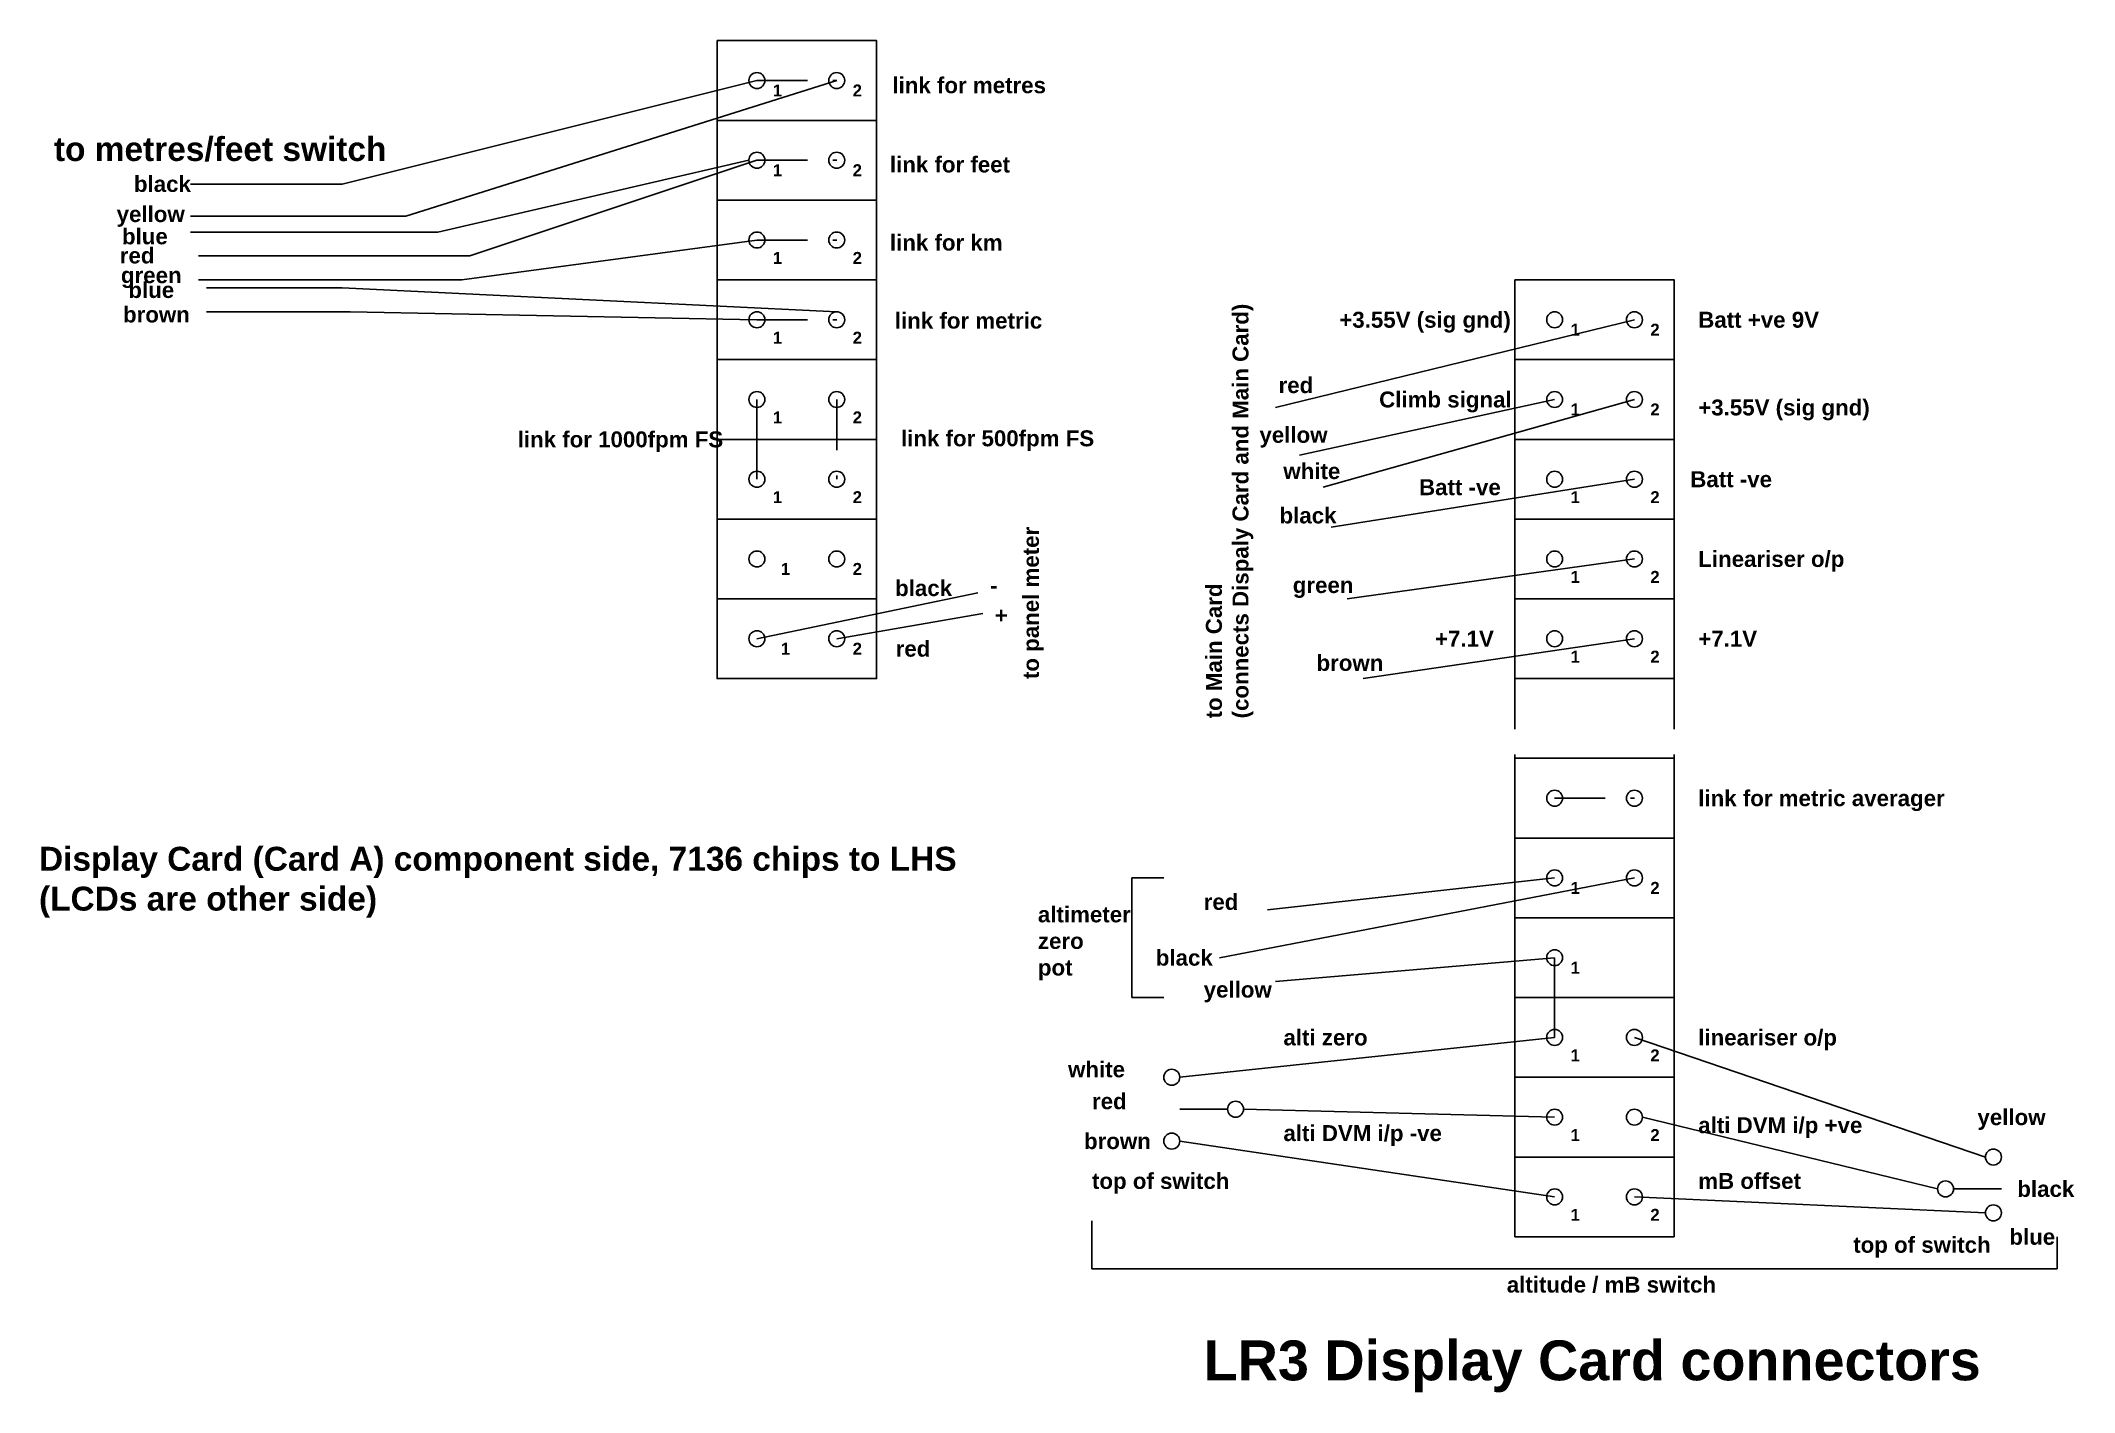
# Model space of a CAD drawing. Extents: x 35 to 290, y 20 to 190.
import ezdxf

# ---------------------------------------------------------------- set-up
doc = ezdxf.new("R2010")
doc.units = 0
doc.linetypes.add('HIDDEN', pattern=[9.525, 6.35, -3.175])
doc.layers.add('1', color=7, linetype='CONTINUOUS')
doc.styles.add('ARIALB', font='ARIALBD.TTF')

msp = doc.modelspace()

# ---------------------------------------------------------------- linework, layer by layer
at = {"layer": '1', "color": 7, "linetype": 'CONTINUOUS'}
for p, q in [((125, 185), (73, 172)), ((135, 185), (81, 168)), ((120, 180), (140, 180)), ((124, 175), (85, 166)), ((125, 175), (89, 163)), ((73, 172), (54, 172)), ((120, 170), (140, 170)), ((81, 168), (54, 168)), ((85, 166), (54, 166)), ((125, 165), (88, 160)), ((89, 163), (55, 163)), ((88, 160), (55, 160)), ((73, 159), (56, 159)), ((135, 156), (73, 159)), ((120, 160), (140, 160)), ((74, 156), (56, 156)), ((125, 155), (74, 156)), ((235, 155), (190, 144)), ((120, 150), (140, 150)), ((220, 150), (240, 150)), ((125, 145), (125, 135)), ((225, 145), (193, 138)), ((235, 145), (196, 134)), ((120, 140), (140, 140)), ((220, 140), (240, 140)), ((235, 135), (197, 129)), ((120, 130), (140, 130)), ((220, 130), (240, 130)), ((235, 125), (199, 120)), ((120, 120), (140, 120)), ((125, 115), (152.71, 120.77)), ((220, 120), (240, 120)), ((135, 115), (153.3, 118.17)), ((235, 115), (201, 110)), ((220, 110), (240, 110)), ((220, 90), (240, 90)), ((176, 85), (172, 85)), ((172, 85), (172, 70)), ((235, 85), (183, 75)), ((225, 85), (189, 81)), ((220, 80), (240, 80)), ((225, 75), (190, 72)), ((225, 75), (225, 65)), ((172, 70), (176, 70)), ((220, 70), (240, 70)), ((225, 65), (178, 60)), ((279, 50), (235, 65)), ((220, 60), (240, 60)), ((184, 56), (178, 56)), ((225, 55), (186, 56)), ((236, 55), (273, 46)), ((225, 45), (178, 52)), ((220, 50), (240, 50)), ((275, 46), (281, 46)), ((235, 45), (279, 43)), ((167, 42), (167, 36)), ((220, 40), (240, 40)), ((288, 36), (288, 40)), ((167, 36), (288, 36))]:
    msp.add_line(p, q, dxfattribs=at)
at = {"layer": '1', "color": 7, "linetype": 'HIDDEN'}
for p, q in [((125, 185), (135, 185)), ((125, 175), (135, 175)), ((125, 165), (135, 165)), ((125, 155), (135, 155)), ((135, 145), (135, 135)), ((220, 110), (220, 100)), ((240, 110), (240, 100)), ((225, 95), (235, 95))]:
    msp.add_line(p, q, dxfattribs=at)
at = {"layer": '1', "color": 7, "linetype": 'CONTINUOUS'}
for points in [[(120, 190), (140, 190), (140, 110), (120, 110), (120, 190)], [(220, 160), (240, 160), (240, 110)], [(220, 160), (220, 110)], [(220, 100), (240, 100), (240, 40)], [(220, 40), (220, 100)]]:
    msp.add_lwpolyline(points, dxfattribs=at)
for centre in [(125, 185), (135, 185), (125, 175), (135, 175), (125, 165), (135, 165), (125, 155), (135, 155), (225, 155), (235, 155), (125, 145), (135, 145), (225, 145), (235, 145), (125, 135), (135, 135), (225, 135), (235, 135), (125, 125), (135, 125), (225, 125), (235, 125), (125, 115), (135, 115), (225, 115), (235, 115), (225, 95), (235, 95), (225, 85), (235, 85), (225, 75), (225, 65), (235, 65), (177, 60), (185, 56), (225, 55), (235, 55), (177, 52), (280, 50), (225, 45), (235, 45), (274, 46), (280, 43)]:
    msp.add_circle(centre, 1, dxfattribs=at)

# ---------------------------------------------------------------- texts
at = {"layer": '1', "color": 7, "linetype": 'CONTINUOUS', "style": 'ARIALB'}
for s, height, p in [('1', 1.5, (127, 183)), ('2', 1.5, (137, 183)), ('link for metres', 2, (141.98, 183.41)), ('to metres/feet switch', 3, (36.87, 174.91)), ('1', 1.5, (127, 173)), ('2', 1.5, (137, 173)), ('link for feet', 2, (141.67, 173.47)), ('black', 2, (46.9, 171.03)), ('yellow', 2, (44.73, 167.25)), ('blue', 2, (45.4, 164.46)), ('link for km', 2, (141.67, 163.68)), ('red', 2, (45.13, 162.06)), ('1', 1.5, (127, 162)), ('2', 1.5, (137, 162)), ('green', 2, (45.27, 159.59)), ('blue', 2, (46.2, 157.73)), ('brown', 2, (45.53, 154.66)), ('link for metric', 2, (142.29, 153.89)), ('+3.55V (sig gnd)', 2, (198, 154)), ('Batt +ve 9V', 2, (243, 154)), ('1', 1.5, (127, 152)), ('2', 1.5, (137, 152)), ('1', 1.5, (227, 153)), ('2', 1.5, (237, 153)), ('red', 2, (190.39, 145.8)), ('Climb signal', 2, (203, 144)), ('1', 1.5, (127, 142)), ('2', 1.5, (137, 142)), ('1', 1.5, (227, 143)), ('2', 1.5, (237, 143)), ('+3.55V (sig gnd)', 2, (243, 143)), ('link for 1000fpm FS', 2, (95, 139)), ('link for 500fpm FS', 2, (143.06, 139.13)), ('yellow', 2, (187.99, 139.57)), ('white', 2, (190.99, 135.02)), ('Batt -ve', 2, (242, 134)), ('1', 1.5, (127, 132)), ('2', 1.5, (137, 132)), ('Batt -ve', 2, (208, 133)), ('1', 1.5, (227, 132)), ('2', 1.5, (237, 132)), ('black', 2, (190.51, 129.46)), ('Lineariser o/p', 2, (243, 124)), ('1', 1.5, (128, 123)), ('2', 1.5, (137, 123)), ('black', 2, (142.32, 120.35)), ('1', 1.5, (227, 122)), ('2', 1.5, (237, 122)), ('-', 2, (154.22, 120.7)), ('green', 2, (192.17, 120.73)), ('+', 2, (154.81, 116.94)), ('red', 2, (142.39, 112.75)), ('+7.1V', 2, (210, 114)), ('+7.1V', 2, (243, 114)), ('1', 1.5, (128, 113)), ('2', 1.5, (137, 113)), ('brown', 2, (195.15, 110.97)), ('1', 1.5, (227, 112)), ('2', 1.5, (237, 112)), ('link for metric averager', 2, (243, 94)), ('1', 1.5, (227, 83)), ('2', 1.5, (237, 83)), ('red', 2, (181, 81)), ('black', 2, (175, 74)), ('1', 1.5, (227, 73)), ('yellow', 2, (181, 70)), ('alti zero', 2, (191, 64)), ('lineariser o/p', 2, (243, 64)), ('white', 2, (164, 60)), ('1', 1.5, (227, 62)), ('2', 1.5, (237, 62)), ('red', 2, (167, 56)), ('yellow', 2, (278, 54)), ('alti DVM i/p -ve', 2, (191, 52)), ('alti DVM i/p +ve', 2, (243, 53)), ('brown', 2, (166, 51)), ('1', 1.5, (227, 52)), ('2', 1.5, (237, 52)), ('top of switch', 2, (167, 46)), ('mB offset', 2, (243, 46)), ('black', 2, (283, 45)), ('1', 1.5, (227, 42)), ('2', 1.5, (237, 42)), ('blue', 2, (282, 39)), ('top of switch', 2, (262.43, 38)), ('altitude / mB switch', 2, (219, 33)), ('LR3 Display Card connectors', 5, (181, 22))]:
    msp.add_text(s, height=height, dxfattribs=at).set_placement(p)
msp.add_text('to panel meter', height=2, rotation=90, dxfattribs=at).set_placement((160.35, 109.94))
at = {"layer": '1', "color": 7, "linetype": 'CONTINUOUS', "insert": (187.22, 105.01), "char_height": 2, "attachment_point": 7, "rotation": 90, "style": 'ARIALB'}
msp.add_mtext('to Main Card\\P(connects Dispaly Card and Main Card)', dxfattribs=at)
at = {"layer": '1', "color": 7, "linetype": 'CONTINUOUS', "attachment_point": 7, "style": 'ARIALB'}
for s, insert, char_height in [('Display Card (Card A) component side, 7136 chips to LHS\\P(LCDs are other side)', (35, 80), 3), ('altimeter \\Pzero \\Ppot', (160.22, 72.16), 2)]:
    msp.add_mtext(s, dxfattribs=dict(at, insert=insert, char_height=char_height))

doc.saveas('drawing.dxf')
